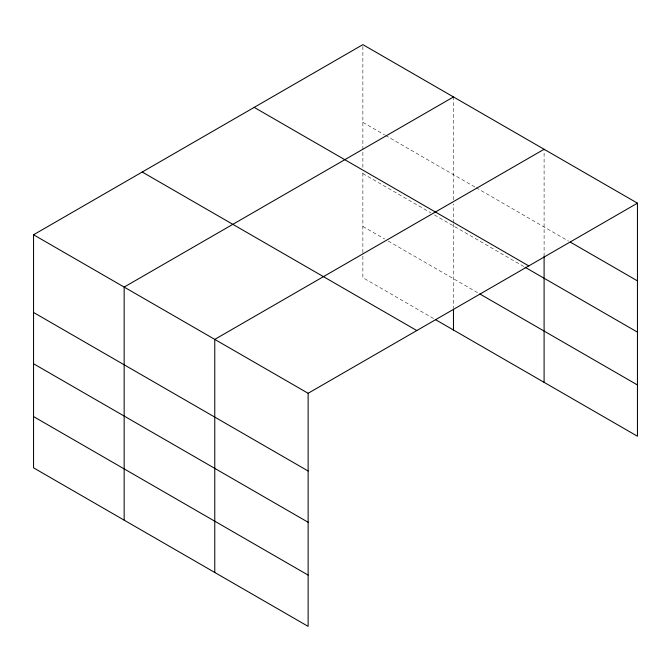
<?xml version="1.0" encoding="UTF-8"?>
<svg xmlns="http://www.w3.org/2000/svg" width="671" height="671" viewBox="0 0 671 671"><rect width="100%" height="100%" fill="white"/><g stroke="black" fill="none" stroke-linecap="round" stroke-linejoin="round"><path stroke-width="0.5" stroke-dasharray="3.35 2.52" d="M362.868 252.598L362.868 171.524M362.868 167.339L362.868 150.598M362.868 149.549L362.868 44.63M453.479 223.837L453.479 308.048M453.479 222.789L453.479 203.95M453.479 199.765L453.479 96.951M544.097 256.272L544.097 149.264M362.868 122.34L384.617 134.896M385.523 135.425L475.227 187.209M476.133 187.737L568.563 241.099M362.868 173.613L430.832 212.85M434.456 214.938L524.16 266.731M362.868 226.437L384.617 238.993M388.241 241.082L477.945 292.875M433.55 318.515L362.868 277.71L362.868 253.646"/><path stroke-width="1.01" d="M544.097 256.272L544.097 382.336M435.362 319.555L637.45 436.234L637.45 203.162L362.868 44.63L33.55 234.766L33.55 467.838L308.132 626.37L308.132 393.29L33.55 234.766M453.479 96.951L124.16 287.079L124.16 520.151M544.097 149.264L214.77 339.392L214.77 572.464M308.132 393.29L637.45 203.162M570.375 242.147L637.45 280.872M254.192 107.377L528.773 265.901M525.066 267.259L637.45 332.137M479.757 293.923L637.45 384.961M142.227 172.019L416.808 330.551M33.55 312.476L308.132 471M33.55 363.749L308.132 522.273M33.55 416.574L308.132 575.097M453.479 309.096L453.479 330.023"/></g></svg>
